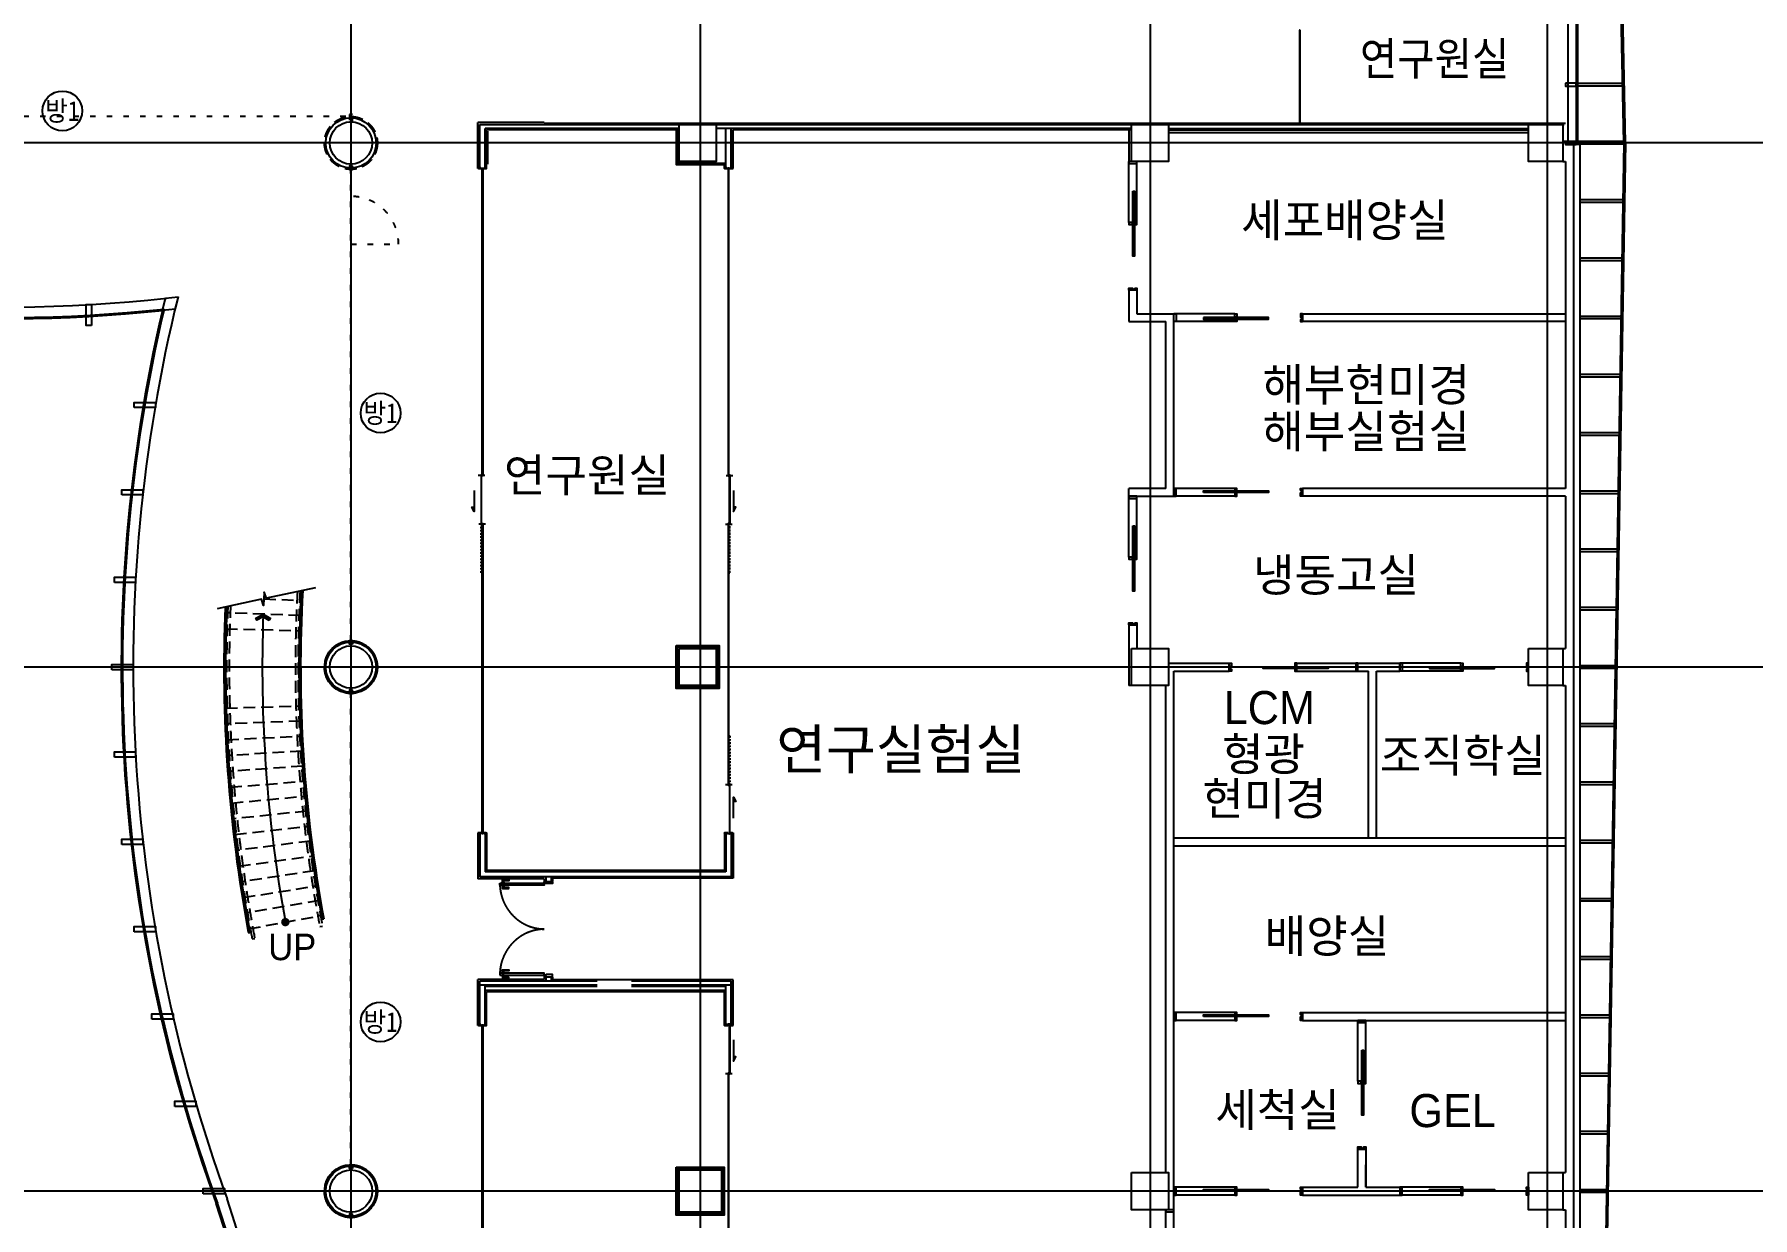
# Model space of a CAD drawing. Header units: metres. Extents: x 630750 to 860239, y 578133 to 726633.
# Drawn here: x 741923 to 774389, y 648910 to 671261 of the extents above; entities that cross this region are included whole.
import ezdxf
from ezdxf.enums import TextEntityAlignment as Align

# ---------------------------------------------------------------- set-up
doc = ezdxf.new("R2010")
doc.units = ezdxf.units.M
doc.header["$LTSCALE"] = 300
for name, pattern in [('DASHDOT', [25.4, 12.7, -6.35, 0, -6.35]), ('HID1', [0.375, 0.25, -0.125]), ('HIDDEN', [2, 1, -1]), ('HIDDEN-1', [1.4, 0.35, -0.7, 0.35]), ('업무시설_xr-base$0$CONTINOUS', [0])]:
    doc.linetypes.add(name, pattern=pattern)
for name, color, linetype in [('A-AL', 6, 'Continuous'), ('A-CEN-1', 1, 'Continuous'), ('A-CON', 2, 'Continuous'), ('A-DOR', 4, 'Continuous'), ('A-ETC-1', 7, 'Continuous'), ('A-MULL', 7, 'Continuous'), ('A-STAIR', 4, 'Continuous'), ('A-SYM1', 7, 'Continuous'), ('A-TXT', 3, 'Continuous'), ('A-TXT-S', 3, 'Continuous'), ('A-WAL-DW', 7, 'Continuous'), ('A-WIN-GLASS', 4, 'Continuous'), ('fire shutter', 2, 'Continuous'), ('INT', 117, 'Continuous'), ('KUK-DOOR', 4, 'Continuous'), ('KUK-DOOR-FRAME', 4, 'Continuous'), ('KUK-WALL-DRYWALL', 4, 'Continuous'), ('KUK-WALL-FIN 1', 30, 'Continuous'), ('KUK-WINDOW', 4, 'Continuous'), ('블럭', 7, 'Continuous'), ('외장그레이팅', 4, 'Continuous'), ('프레임', 5, 'Continuous')]:
    doc.layers.add(name, color=color, linetype=linetype)
doc.layers.add('tel 1구', color=7, linetype='Continuous', lineweight=5, true_color=0x0074cb)
doc.styles.add('TEXT', font='')
doc.styles.add('돋움', font='')
doc.styles.get('TEXT').set_extended_font_data('DotumChe')
doc.styles.get('돋움').set_extended_font_data('Dotum')

# ---------------------------------------------------------------- blocks, each defined once
blk = doc.blocks.new('미닫이문1200')
at = {"layer": 'A-DOR'}
blk.add_line((1280, -150), (2390, -150), dxfattribs=at)
for points in [[(0, 0), (40, 0), (40, -65), (20, -65), (20, -115), (40, -115), (40, -150), (0, -150)], [(1280, 0), (1240, 0), (1240, -65), (1280, -65)], [(2430, 0), (2390, 0), (2390, 0), (2390, 0), (2390, 0), (2390, 0), (2390, -150), (2430, -150)], [(1870, -75), (1870, -105), (640, -105), (640, -75)], [(1280, -115), (1240, -115), (1240, -150), (1280, -150)]]:
    blk.add_lwpolyline(points, close=True, dxfattribs=at)
at = {"layer": 'A-WAL-DW'}
blk.add_line((1280, 0), (2430, 0), dxfattribs=at)

msp = doc.modelspace()

# ---------------------------------------------------------------- hatches: boundary and pattern name
at = {"layer": 'A-SYM1'}
msp.add_hatch(color=7, dxfattribs=at).paths.add_polyline_path([(746383.7, 660225), (746360.5, 660187.1), (746246.8, 660256.8), (746129.6, 660193.2), (746108.4, 660232.3), (746248.1, 660308.1)])
h = msp.add_hatch(color=7, dxfattribs=at)
edge = h.paths.add_edge_path()
edge.add_arc((746665.8, 654492.2), 80, 180, 360, ccw=False)
edge.add_arc((746665.8, 654492.2), 80, 0, 180, ccw=False)

# ---------------------------------------------------------------- linework, layer by layer
at = {"elevation": 0}
for points in [[(743003.8, 665760.4), (742903.8, 665760.4), (742903.8, 666160.4), (743003.8, 666160.4)], [(743810.5, 664210.2), (743810.5, 664310.2), (744210.5, 664310.2), (744210.5, 664210.2)], [(743575.5, 662560.4), (743575.5, 662660.4), (743975.5, 662660.4), (743975.5, 662560.4)], [(743435.3, 660910.3), (743435.3, 661010.3), (743835.3, 661010.3), (743835.3, 660910.3)], [(743388.8, 659260.2), (743388.8, 659360.2), (743788.8, 659360.2), (743788.8, 659260.2)], [(743436.3, 657610.2), (743436.3, 657710.2), (743836.3, 657710.2), (743836.3, 657610.2)], [(743575.5, 655959.8), (743575.5, 656059.8), (743975.5, 656059.8), (743975.5, 655959.8)], [(743810.5, 654310.2), (743810.5, 654410.2), (744210.5, 654410.2), (744210.5, 654310.2)], [(744142.8, 652660.2), (744142.8, 652760.2), (744542.8, 652760.2), (744542.8, 652660.2)], [(744575.8, 651010.2), (744575.8, 651110.2), (744975.8, 651110.2), (744975.8, 651010.2)], [(745114.2, 649360.2), (745114.2, 649460.2), (745514.2, 649460.2), (745514.2, 649360.2)]]:
    msp.add_lwpolyline(points, close=True, dxfattribs=at)
at = {"layer": 'A-AL', "ltscale": 3}
for q in [(771004.4, 669180.2, 0), (771124.4, 613140.2, 0)]:
    msp.add_line((771124.4, 669180.2, 0), q, dxfattribs=at)
at = {"layer": 'A-CEN-1', "linetype": 'Continuous'}
for p, q in [((747904.4, 706258.8, 0), (747904.4, 608420.8, 0)), ((747904.4, 706258.8, 0), (747904.4, 599969.6, 0)), ((754504.4, 706258.8, 0), (754504.4, 608420.8, 0)), ((754504.4, 706258.8, 0), (754504.4, 599969.6, 0)), ((763004.4, 706258.8, 0), (763004.4, 599969.6, 0)), ((763004.4, 706258.8, 0), (763004.4, 608420.8, 0)), ((770504.4, 706258.8, 0), (770504.4, 608420.8, 0)), ((770504.4, 706258.8, 0), (770504.4, 599969.6, 0)), ((795684.4, 669210.2, 0), (657202.6, 669210.2, 0)), ((795684.4, 659310.2, 0), (657202.6, 659310.2, 0)), ((795684.4, 649410.2, 0), (657202.6, 649410.2, 0))]:
    msp.add_line(p, q, dxfattribs=at)
at = {"layer": 'A-CON'}
for points in [[(754104.4, 669560.2), (754804.4, 669560.2), (754804.4, 668860.2), (754104.4, 668860.2)], [(754104.4, 659660.2), (754804.4, 659660.2), (754804.4, 658960.2), (754104.4, 658960.2)], [(754104.4, 649810.2), (754904.4, 649810.2), (754904.4, 649010.2), (754104.4, 649010.2)]]:
    msp.add_lwpolyline(points, close=True, dxfattribs=at)
at = {"layer": 'A-CON', "elevation": 0}
for points in [[(762654.4, 669560.2), (763354.4, 669560.2), (763354.4, 668860.2), (762654.4, 668860.2)], [(770154.4, 669560.2), (770804.4, 669560.2), (770804.4, 668860.2), (770154.4, 668860.2)], [(762654.4, 659660.2), (763354.4, 659660.2), (763354.4, 658960.2), (762654.4, 658960.2)], [(770154.4, 659660.2), (770804.4, 659660.2), (770804.4, 658960.2), (770154.4, 658960.2)], [(762654.4, 649760.2), (763354.4, 649760.2), (763354.4, 649060.2), (762654.4, 649060.2)], [(762654.4, 649760.2), (763354.4, 649760.2), (763354.4, 649060.2), (762654.4, 649060.2)], [(770154.4, 649760.2), (770804.4, 649760.2), (770804.4, 649060.2), (770154.4, 649060.2)]]:
    msp.add_lwpolyline(points, close=True, dxfattribs=at)
at = {"layer": 'A-CON'}
for centre in [(747904.4, 669210.2, 0), (747904.4, 669210.2), (747904.4, 659310.2, 0), (747904.4, 649410.2, 0)]:
    msp.add_circle(centre, 400, dxfattribs=at)
at = {"layer": 'A-ETC-1'}
msp.add_arc((773054.6, 659310.2, 0), 26825, 177.86813, 190.34712, dxfattribs=at)
at = {"layer": 'A-MULL'}
for p, q in [((744344.4, 666045.9, 0), (744402.8, 666277.6, 0)), ((744402.8, 666277.6, 0), (744641.3, 666305.2, 0)), ((744641.3, 666305.2, 0), (744582.7, 666072.7, 0)), ((744582.7, 666072.7, 0), (744344.4, 666045.9, 0))]:
    msp.add_line(p, q, dxfattribs=at)
at = {"layer": 'A-STAIR'}
for p, q in [((747360.2, 654547.8, 0), (747391.7, 654553.5, 0)), ((745965.3, 654293.1, 0), (745996.7, 654298.8, 0))]:
    msp.add_line(p, q, dxfattribs=at)
for radius, start, end in [(26132, 176.82187, 190.5006), (26100, 176.82187, 190.50079), (27550, 177.64358, 190.4927), (27518, 177.64358, 190.49287)]:
    msp.add_arc((773054.6, 659310.2, 0), radius, start, end, dxfattribs=at)
at = {"layer": 'A-SYM1', "color": 7, "elevation": 0}
msp.add_lwpolyline([(747233.2, 660808.3), (746306.5, 660609.8), (746266.9, 660725), (746254.2, 660474.9), (746214.7, 660590.1), (745375.9, 660410.4)], dxfattribs=at)
msp.add_lwpolyline([(746360.5, 660187.1), (746246.8, 660256.8), (746129.6, 660193.2), (746108.4, 660232.3), (746248.1, 660308.1), (746383.7, 660225)], close=True, dxfattribs=at)
at = {"layer": 'A-WAL-DW'}
for p, q in [((762604.4, 669460.2, 0), (762604.4, 668860.2, 0)), ((763354.4, 669560.2, 0), (770154.4, 669560.2, 0)), ((763354.4, 669410.2, 0), (770154.4, 669410.2, 0)), ((770854.4, 669240.2, 0), (770804.4, 669240.2, 0)), ((770804.4, 669240.2, 0), (770854.4, 669240.2, 0)), ((771004.4, 669180.2, 0), (770854.4, 669180.2, 0)), ((771004.4, 669180.2, 0), (771004.4, 613140.2, 0)), ((770804.4, 668860.2, 0), (770854.4, 668860.2, 0)), ((770804.4, 668860.2, 0), (770854.4, 668860.2, 0)), ((770854.4, 668860.2, 0), (770854.4, 662685.2, 0)), ((762604.4, 666430.2, 0), (762604.4, 665835.2, 0)), ((762754.4, 666430.2, 0), (762754.4, 665985.2, 0)), ((762754.4, 665985.2, 0), (763454.4, 665985.2, 0)), ((763454.4, 662535.2, 0), (763454.4, 665985.2, 0)), ((765884.4, 665985.2, 0), (770854.4, 665985.2, 0)), ((765884.4, 665985.2, 0), (765884.4, 665835.2, 0)), ((762604.4, 665835.2, 0), (763304.4, 665835.2, 0)), ((763304.4, 662685.2, 0), (763304.4, 665835.2, 0)), ((770854.4, 665835.2, 0), (765884.4, 665835.2, 0)), ((762604.4, 662535.2, 0), (762604.4, 662685.3, 0)), ((763304.4, 662685.2, 0), (762604.4, 662685.2, 0)), ((770854.4, 662685.2, 0), (765884.4, 662685.2, 0)), ((765884.4, 662535.2, 0), (765884.4, 662685.2, 0)), ((762604.4, 662535.2, 0), (763454.4, 662535.2, 0)), ((770854.4, 662535.2, 0), (765884.4, 662535.2, 0)), ((770854.4, 662535.2, 0), (770854.4, 659660.2, 0)), ((762604.4, 660105.3, 0), (762604.4, 658960.2, 0)), ((762604.4, 660105.3, 0), (762754.4, 660105.3, 0)), ((762754.4, 660105.3, 0), (762754.4, 659660.2, 0)), ((763354.6, 659385.2, 0), (764499.6, 659385.2, 0)), ((764499.6, 659385.2, 0), (764499.6, 659235.2, 0)), ((766929.6, 659385.2, 0), (767724.4, 659385.2, 0)), ((766929.6, 659235.2, 0), (766929.6, 659385.2, 0)), ((767724.4, 659385.2, 0), (767724.4, 659235.2, 0)), ((770804.4, 659660.2, 0), (770854.4, 659660.2, 0)), ((770804.4, 659660.2, 0), (770854.4, 659660.2, 0)), ((763454.4, 659235.2, 0), (764499.6, 659235.2, 0)), ((763454.4, 649060.2, 0), (763454.4, 659235.2, 0)), ((766929.6, 659235.2, 0), (767129.4, 659235.2, 0)), ((767129.4, 656085.2, 0), (767129.4, 659235.2, 0)), ((767279.2, 659235.2, 0), (767724.4, 659235.2, 0)), ((767279.2, 656085.2, 0), (767279.2, 659235.2, 0)), ((762654.4, 658960.2, 0), (762604.4, 658960.2, 0)), ((763304.4, 649760.3, 0), (763304.4, 658960.2, 0)), ((770804.4, 658960.2, 0), (770854.4, 658960.2, 0)), ((770804.4, 658960.2, 0), (770854.4, 658960.2, 0)), ((770854.4, 658960.2, 0), (770854.4, 649760.2, 0)), ((763454.4, 656085.2, 0), (770854.4, 656085.2, 0)), ((763454.4, 655935.2, 0), (770854.4, 655935.2, 0)), ((763454.4, 651435.2, 0), (763454.4, 652635.3, 0)), ((765884.4, 652635.2, 0), (765884.4, 652785.2, 0)), ((765884.4, 652785.2, 0), (770854.4, 652785.2, 0)), ((765884.4, 652635.2, 0), (770854.4, 652635.2, 0)), ((766929.6, 649485.2, 0), (766929.6, 650205.2, 0)), ((766929.6, 650205.2, 0), (767079.6, 650205.2, 0)), ((767079.6, 650205.2, 0), (767079.6, 649485.2, 0)), ((767079.4, 649485.2, 0), (767079.4, 649909.1, 0)), ((770804.4, 649760.2, 0), (770854.4, 649760.2, 0)), ((770804.4, 649760.2, 0), (770854.4, 649760.2, 0)), ((765884.4, 649335.2, 0), (765884.4, 649485.2, 0)), ((765884.4, 649485.2, 0), (766929.6, 649485.2, 0)), ((765884.4, 649335.2, 0), (767724.4, 649335.2, 0)), ((767079.4, 649485.2, 0), (767724.4, 649485.2, 0)), ((770804.4, 649060.2, 0), (770854.4, 649060.2, 0)), ((770804.4, 649060.2, 0), (770854.4, 649060.2, 0)), ((770854.4, 649060.2, 0), (770854.4, 643185.2, 0))]:
    msp.add_line(p, q, dxfattribs=at)
at = {"layer": 'A-WIN-GLASS'}
for p, q in [((771054.4, 692360.2, 0), (771054.4, 669210.2, 0)), ((771078.4, 692384.2, 0), (771078.4, 669210.2, 0)), ((771054.4, 669210.2, 0), (771078.4, 669210.2, 0))]:
    msp.add_line(p, q, dxfattribs=at)
at = {"layer": 'A-WIN-GLASS', "color": 9}
msp.add_line((770898.4, 692160.2, 0), (770898.4, 669240.2, 0), dxfattribs=at)
at = {"layer": 'A-WIN-GLASS', "elevation": 0}
for points in [[(770854.4, 670340.2), (770854.4, 670280.2), (771054.4, 670280.2), (771054.4, 670340.2)], [(770854.4, 669240.2), (770854.4, 669180.2), (771054.4, 669180.2), (771054.4, 669240.2)]]:
    msp.add_lwpolyline(points, close=True, dxfattribs=at)
at = {"layer": 'A-WIN-GLASS', "color": 9}
for centre, radius, start, end in [((741304.4, 694910.2, 0), 28800, 253.54938, 276.22034), ((773054.4, 659310.2, 0), 29265, 166.17212, 200.07182), ((713533.6, 638671.5, 0), 33740, 352.57391, 18.30171)]:
    msp.add_arc(centre, radius, start, end, dxfattribs=at)
at = {"layer": 'A-WIN-GLASS'}
for centre, radius, start, end in [((741304.4, 694913.9, 0), 29027.7, 253.95622, 276.01144), ((741304.4, 694910.2, 0), 29000, 253.95437, 276.07895), ((772967.1, 658950.9, 0), 29465, 165.59446, 165.59591), ((773053.8, 659310.2, 0), 29489, 166.79643, 200.09963), ((773053.8, 659310.2, 0), 29465, 166.73068, 200.10038), ((713533.6, 638671.5, 0), 33516, 352.57391, 18.26574), ((713533.6, 638671.5, 0), 33540, 352.57391, 18.2664)]:
    msp.add_arc(centre, radius, start, end, dxfattribs=at)
at = {"layer": 'fire shutter', "color": 2, "linetype": 'HIDDEN-1', "elevation": 0}
for points in [[(721240.5, 669716.3), (747904.4, 669716.3)], [(747904.4, 659810.2), (747904.4, 668710.2)], [(747904.4, 649910.2), (747904.4, 658810.2)]]:
    msp.add_lwpolyline(points, dxfattribs=at)
at = {"layer": 'fire shutter', "linetype": 'HIDDEN-1', "elevation": 0}
msp.add_lwpolyline([(747874.4, 669610.2), (747934.4, 669610.2), (747934.4, 669746.3), (747874.4, 669746.3)], close=True, dxfattribs=at)
at = {"layer": 'fire shutter', "elevation": 0}
for points in [[(747934.4, 668780.2), (747874.4, 668780.2), (747874.4, 668710.2), (747934.4, 668710.2)], [(747934.4, 659740.2), (747874.4, 659740.2), (747874.4, 659810.2), (747934.4, 659810.2)], [(747934.4, 658880.2), (747874.4, 658880.2), (747874.4, 658810.2), (747934.4, 658810.2)], [(747934.4, 649840.2), (747874.4, 649840.2), (747874.4, 649910.2), (747934.4, 649910.2)], [(747934.4, 648980.2), (747874.4, 648980.2), (747874.4, 648910.2), (747934.4, 648910.2)]]:
    msp.add_lwpolyline(points, close=True, dxfattribs=at)
at = {"layer": 'fire shutter', "color": 2, "linetype": 'HIDDEN-1', "elevation": 0}
msp.add_lwpolyline([(747904.4, 667301.2), (748804.4, 667301.2, 0.4142136), (747904.4, 668201.2, 1)], format="xyb", dxfattribs=at)
at = {"layer": 'INT', "linetype": 'HID1', "ltscale": 3}
for p, q in [((746260.6, 660599.9, 0), (746964.8, 660566, 0)), ((745534.1, 660034.7, 0), (746943.6, 659997.6, 0)), ((746952.7, 660281.9, 0), (745543.6, 660334.3, 0)), ((745535.5, 658535.6, 0), (746944.9, 658575.3, 0)), ((746954.5, 658291, 0), (745545.5, 658236, 0)), ((745558.9, 657936.5, 0), (746967.1, 658006.9, 0)), ((746982.9, 657722.9, 0), (745575.5, 657637.2, 0)), ((747001.7, 657439.1, 0), (745595.3, 657338.1, 0)), ((745618.4, 657039.2, 0), (747023.6, 657155.5, 0)), ((745644.8, 656740.6, 0), (747048.6, 656872.2, 0)), ((747076.7, 656589.1, 0), (745674.4, 656442.2, 0)), ((745707.2, 656144.3, 0), (747107.9, 656306.4, 0)), ((747142.1, 656024.1, 0), (745743.3, 655846.7, 0)), ((745782.7, 655549.5, 0), (747179.4, 655742.1, 0)), ((747219.8, 655460.5, 0), (745825.2, 655252.7, 0)), ((745871, 654956.5, 0), (747263.3, 655179.5, 0)), ((747309.8, 654898.9, 0), (745920, 654660.7, 0)), ((745972.3, 654365.5, 0), (747359.3, 654618.8, 0)), ((747317.3, 654407.8, 0), (747366.5, 654416.8, 0)), ((746038.4, 654174.3, 0), (746087.6, 654183.3, 0))]:
    msp.add_line(p, q, dxfattribs=at)
for centre in [(747904.4, 669210.2, 0), (747904.4, 659310.2, 0), (747904.4, 649410.2, 0)]:
    msp.add_circle(centre, 500, dxfattribs=at)
for radius, start, end in [(26200, 176.88156, 190.7845), (26150, 176.85177, 190.78534), (27500, 177.61673, 190.76382), (27450, 177.58979, 190.76458)]:
    msp.add_arc((773054.6, 659310.2, 0), radius, start, end, dxfattribs=at)
at = {"layer": 'KUK-DOOR', "color": 1, "ltscale": 30, "elevation": 0}
for points in [[(750235.5, 662646.6), (750235.5, 662247.1), (750189.8, 662329.1), (750235.5, 662329.1)], [(755130.2, 662646.6), (755130.2, 662247.1), (755176, 662329.1), (755130.2, 662329.1)], [(755130.2, 656453.8), (755130.2, 656853.4), (755176, 656771.3), (755130.2, 656771.3)], [(755130.2, 652266.7), (755130.2, 651867.1), (755176, 651949.1), (755130.2, 651949.1)]]:
    msp.add_lwpolyline(points, dxfattribs=at)
at = {"layer": 'KUK-DOOR', "color": 5, "linetype": 'HIDDEN', "ltscale": 0.1, "elevation": 0}
msp.add_lwpolyline([(750364.4, 662030.2), (750374.4, 662030.2), (750374.4, 661090.2), (750364.4, 661090.2)], close=True, dxfattribs=at)
at = {"layer": 'KUK-DOOR', "color": 5, "linetype": 'HIDDEN', "ltscale": 0.1}
for points in [[(755064.4, 662030.2), (755054.4, 662030.2), (755054.4, 661090.2), (755064.4, 661090.2)], [(755064.4, 657070.2), (755054.4, 657070.2), (755054.4, 658010.2), (755064.4, 658010.2)]]:
    msp.add_lwpolyline(points, close=True, dxfattribs=at)
at = {"layer": 'KUK-DOOR'}
for points in [[(750719.4, 655230.2), (751554.4, 655230.2), (751554.4, 655190.2), (750719.4, 655190.2)], [(750719.4, 653490.2), (751554.4, 653490.2), (751554.4, 653530.2), (750719.4, 653530.2)]]:
    msp.add_lwpolyline(points, close=True, dxfattribs=at)
at = {"layer": 'KUK-DOOR', "color": 251, "elevation": -9848.1}
for points in [[(750756.9, 655230.2), (750756.9, 655240.2), (750769.4, 655240.2), (750769.4, 655288.2, -0.4660446), (750773, 655291.2), (750884.9, 655291.2, -0.4142136), (750886.9, 655289.2), (750886.9, 655275.2, -0.4142136), (750884.9, 655273.2), (750792.4, 655271.2, 0.4270096), (750789.4, 655268), (750789.4, 655240.2), (750801.9, 655240.2), (750801.9, 655230.2), (750756.9, 655230.2), (750756.9, 655240.2), (750789.4, 655240.2)], [(750756.9, 655190.2), (750756.9, 655180.2), (750769.4, 655180.2), (750769.4, 655132.2, 0.4660446), (750773, 655129.2), (750884.9, 655129.2, 0.4142136), (750886.9, 655131.2), (750886.9, 655145.3, 0.4142136), (750884.9, 655147.3), (750792.4, 655149.2, -0.4270096), (750789.4, 655152.5), (750789.4, 655180.2), (750801.9, 655180.2), (750801.9, 655190.2), (750756.9, 655190.2), (750756.9, 655180.2), (750789.4, 655180.2)], [(750756.9, 653530.2), (750756.9, 653540.2), (750769.4, 653540.2), (750769.4, 653588.2, -0.4660446), (750773, 653591.2), (750884.9, 653591.2, -0.4142136), (750886.9, 653589.2), (750886.9, 653575.2, -0.4142136), (750884.9, 653573.2), (750792.4, 653571.2, 0.4270096), (750789.4, 653568), (750789.4, 653540.2), (750801.9, 653540.2), (750801.9, 653530.2), (750756.9, 653530.2), (750756.9, 653540.2), (750789.4, 653540.2)], [(750756.9, 653490.2), (750756.9, 653480.2), (750769.4, 653480.2), (750769.4, 653432.2, 0.4660446), (750773, 653429.2), (750884.9, 653429.2, 0.4142136), (750886.9, 653431.2), (750886.9, 653445.3, 0.4142136), (750884.9, 653447.3), (750792.4, 653449.2, -0.4270096), (750789.4, 653452.5), (750789.4, 653480.2), (750801.9, 653480.2), (750801.9, 653490.2), (750756.9, 653490.2), (750756.9, 653480.2), (750789.4, 653480.2)]]:
    msp.add_lwpolyline(points, format="xyb", dxfattribs=at)
at = {"layer": 'KUK-DOOR', "color": 1, "linetype": 'DASHDOT'}
for centre, start, end in [((751577.7, 655218.7), 181.90038, 268.44376), ((751577.7, 653501.8), 91.55624, 178.09962)]:
    msp.add_arc(centre, 858.8, start, end, dxfattribs=at)
at = {"layer": 'KUK-DOOR-FRAME'}
for points in [[(751554.4, 655260.2), (751714.4, 655260.2), (751714.4, 655220.2), (751596.4, 655220.2), (751596.4, 655230.2), (751554.4, 655230.2), (751554.4, 655260.2)], [(751554.4, 653460.2), (751714.4, 653460.2), (751714.4, 653500.2), (751596.4, 653500.2), (751596.4, 653490.2), (751554.4, 653490.2), (751554.4, 653460.2)]]:
    msp.add_lwpolyline(points, dxfattribs=at)
at = {"layer": 'KUK-WALL-DRYWALL'}
for p, q in [((750339.4, 669560.2, 0), (755089.4, 669560.2)), ((750339.4, 668726.8, 0), (750339.4, 669560.2, 0)), ((754104.4, 669485.2, 0), (750439.4, 669485.2)), ((750439.4, 668726.8, 0), (750439.4, 669485.2)), ((762654.4, 669485.2), (754804.4, 669485.2)), ((754989.4, 668726.8), (754989.4, 669485.2, 0)), ((755089.4, 669560.2), (770829.4, 669560.2)), ((755089.4, 668726.8), (755089.4, 669485.2, 0)), ((763354.4, 669485.2), (770154.4, 669485.2)), ((750339.4, 656178.6), (750339.4, 655345.2)), ((750439.4, 656178.6), (750439.4, 655445.2)), ((754989.4, 656178.6), (754989.4, 655445.2)), ((755089.4, 656178.6), (755089.4, 655345.2)), ((755089.4, 655345.2), (750339.4, 655345.2)), ((754989.4, 655445.2, 0), (750439.4, 655445.2)), ((751589.4, 655345.2), (751589.4, 655260.2)), ((751689.4, 655345.2), (751689.4, 655260.2)), ((750339.4, 652541.8), (750339.4, 653375.2)), ((752554.4, 653375.2), (750339.4, 653375.2)), ((752554.4, 653300.2), (750339.4, 653300.2)), ((750439.4, 652541.8), (750439.4, 653300.2)), ((752554.4, 653275.2, 0), (750439.4, 653275.2, 0)), ((751589.4, 653460.2), (751589.4, 653375.2)), ((751689.4, 653460.2), (751689.4, 653375.2)), ((755089.4, 653375.2), (753204.4, 653375.2)), ((755089.4, 653300.2), (753204.4, 653300.2)), ((754989.4, 653275.2, 0), (753204.4, 653275.2, 0)), ((754989.4, 652541.8), (754989.4, 653300.2)), ((755089.4, 652541.8), (755089.4, 653375.2)), ((754989.4, 653200.2, 0), (750439.4, 653200.2, 0))]:
    msp.add_line(p, q, dxfattribs=at)
at = {"layer": 'KUK-WALL-DRYWALL', "elevation": 0}
msp.add_lwpolyline([(754074.4, 669485.2), (754074.4, 668830.2), (754989.4, 668830.2)], dxfattribs=at)
at = {"layer": 'KUK-WALL-DRYWALL'}
for points in [[(754074.4, 659690.2), (754834.4, 659690.2), (754834.4, 658930.2), (754074.4, 658930.2)], [(754074.4, 649840.2), (754934.4, 649840.2), (754934.4, 648980.2), (754074.4, 648980.2)]]:
    msp.add_lwpolyline(points, close=True, dxfattribs=at)
for centre in [(747904.4, 669210.2), (747904.4, 659310.2), (747904.4, 649410.2)]:
    msp.add_circle(centre, 475, dxfattribs=at)
at = {"layer": 'KUK-WALL-FIN 1', "color": 8}
for p, q in [((765825.4, 671340.2, 1192.4), (765825.4, 669580.2, 3419.7)), ((765833.4, 671340.2, -888.5), (765833.4, 669580.2, 3421.4))]:
    msp.add_line(p, q, dxfattribs=at)
at = {"layer": 'KUK-WALL-FIN 1'}
for p, q in [((750304.4, 668725.2, 0), (750304.4, 669595.2, 0)), ((751554.4, 669595.2, 0), (750304.4, 669595.2)), ((754049.4, 669460.2, 0), (750464.4, 669460.2)), ((750464.4, 668735.2, 0), (750464.4, 669460.2)), ((751554.4, 669585.2), (751554.4, 669595.2)), ((751554.4, 669585.2), (755124.4, 669585.2)), ((755124.4, 669585.2), (770854.4, 669585.2)), ((762654.4, 669460.2), (755124.4, 669460.2)), ((755124.4, 668725.2), (755124.4, 669460.2)), ((763354.4, 669460.2), (770154.4, 669460.2)), ((750489.4, 668810.2, 0), (750489.4, 669435.2)), ((754989.4, 668810.2, 0), (754989.4, 669435.2)), ((754964.4, 668735.2), (754964.4, 668830.2)), ((750314.4, 668725.2, 0), (750304.4, 668725.2, 0)), ((755114.4, 668725.2), (755124.4, 668725.2)), ((750304.4, 656180.2), (750304.4, 655310.2)), ((750314.4, 656180.2), (750304.4, 656180.2)), ((750464.4, 656170.2), (750464.4, 655470.2)), ((754964.4, 656170.2), (754964.4, 655470.2)), ((755114.4, 656180.2), (755124.4, 656180.2)), ((755124.4, 656180.2), (755124.4, 655320.2)), ((751554.4, 655310.2), (750304.4, 655310.2)), ((754964.4, 655470.2, 0), (750464.4, 655470.2)), ((751554.4, 655310.2), (751554.4, 655270.2)), ((755124.4, 655320.2, 0), (751714.4, 655320.2, 0)), ((751714.4, 655320.2), (751714.4, 655270.2)), ((750304.4, 652540.2), (750304.4, 653410.2)), ((751554.4, 653410.2), (750304.4, 653410.2)), ((751554.4, 653450.2), (751554.4, 653410.2)), ((751714.4, 653450.2), (751714.4, 653400.2)), ((755124.4, 653400.2, 0), (751714.4, 653400.2, 0)), ((755124.4, 652540.2), (755124.4, 653400.2)), ((750464.4, 652550.2), (750464.4, 653175.2, 0)), ((754964.4, 653175.2, 0), (750464.4, 653175.2, 0)), ((754964.4, 652550.2), (754964.4, 653175.2, 0)), ((750314.4, 652540.2), (750304.4, 652540.2)), ((755114.4, 652540.2), (755124.4, 652540.2))]:
    msp.add_line(p, q, dxfattribs=at)
at = {"layer": 'KUK-WALL-FIN 1', "color": 4}
msp.add_lwpolyline([(765824.4, 671339.2), (765824.4, 669581.2), (765825.4, 669580.2), (765833.4, 669580.2), (765834.4, 669581.2), (765834.4, 671339.2), (765833.4, 671340.2), (765825.4, 671340.2), (765824.4, 671339.2)], dxfattribs=at)
at = {"layer": 'KUK-WALL-FIN 1', "elevation": 0}
msp.add_lwpolyline([(754049.4, 669485.2), (754049.4, 668805.2), (754964.4, 668805.2)], dxfattribs=at)
at = {"layer": 'KUK-WALL-FIN 1', "color": 3, "elevation": 0}
for points in [[(750337.8, 668760.2), (750337.8, 668735.2), (750314.4, 668735.2), (750314.4, 668725.2), (750379.4, 668725.2)], [(750377.8, 668726.8), (750316, 668726.8), (750316, 668733.6), (750339.4, 668733.6), (750339.4, 668760.2), (750337.8, 668760.2)], [(750377.8, 668726.8), (750377.8, 668736.8), (750401, 668736.8), (750401, 668726.8)], [(750379.4, 668725.2), (750379.4, 668735.2), (750399.4, 668735.2), (750399.4, 668725.2)], [(750399.4, 668725.2), (750464.4, 668725.2), (750464.4, 668735.2), (750441, 668735.2), (750441, 668760.2), (750439.4, 668760.2), (750439.4, 668733.6), (750462.8, 668733.6), (750462.8, 668726.8), (750401, 668726.8)]]:
    msp.add_lwpolyline(points, dxfattribs=at)
at = {"layer": 'KUK-WALL-FIN 1', "color": 3}
for points in [[(755029.4, 668725.2), (754964.4, 668725.2), (754964.4, 668735.2), (754987.8, 668735.2), (754987.8, 668760.2), (754989.4, 668760.2), (754989.4, 668733.6), (754966, 668733.6), (754966, 668726.8), (755027.8, 668726.8)], [(755051, 668726.8), (755051, 668736.8), (755027.8, 668736.8), (755027.8, 668726.8)], [(755049.4, 668725.2), (755049.4, 668735.2), (755029.4, 668735.2), (755029.4, 668725.2)], [(755091, 668760.2), (755091, 668735.2), (755114.4, 668735.2), (755114.4, 668725.2), (755049.4, 668725.2)], [(755051, 668726.8), (755112.8, 668726.8), (755112.8, 668733.6), (755089.4, 668733.6), (755089.4, 668760.2), (755091, 668760.2)], [(750337.8, 656145.2), (750337.8, 656170.2), (750314.4, 656170.2), (750314.4, 656180.2), (750379.4, 656180.2)], [(750377.8, 656178.6), (750316, 656178.6), (750316, 656171.8), (750339.4, 656171.8), (750339.4, 656145.2), (750337.8, 656145.2)], [(750377.8, 656178.6), (750377.8, 656168.6), (750401, 656168.6), (750401, 656178.6)], [(750379.4, 656180.2), (750379.4, 656170.2), (750399.4, 656170.2), (750399.4, 656180.2)], [(750399.4, 656180.2), (750464.4, 656180.2), (750464.4, 656170.2), (750441, 656170.2), (750441, 656145.2), (750439.4, 656145.2), (750439.4, 656171.8), (750462.8, 656171.8), (750462.8, 656178.6), (750401, 656178.6)], [(755029.4, 656180.2), (754964.4, 656180.2), (754964.4, 656170.2), (754987.8, 656170.2), (754987.8, 656145.2), (754989.4, 656145.2), (754989.4, 656171.8), (754966, 656171.8), (754966, 656178.6), (755027.8, 656178.6)], [(755071, 656178.6), (755071, 656158.6), (755027.8, 656158.6), (755027.8, 656178.6)], [(755069.4, 656180.2), (755069.4, 656160.2), (755029.4, 656160.2), (755029.4, 656180.2)], [(755091, 656145.2), (755091, 656170.2), (755114.4, 656170.2), (755114.4, 656180.2), (755069.4, 656180.2)], [(755071, 656178.6), (755112.8, 656178.6), (755112.8, 656171.8), (755089.4, 656171.8), (755089.4, 656145.2), (755091, 656145.2)], [(750337.8, 652575.2), (750337.8, 652550.2), (750314.4, 652550.2), (750314.4, 652540.2), (750379.4, 652540.2)], [(750377.8, 652541.8), (750316, 652541.8), (750316, 652548.6), (750339.4, 652548.6), (750339.4, 652575.2), (750337.8, 652575.2)], [(750399.4, 652540.2), (750464.4, 652540.2), (750464.4, 652550.2), (750441, 652550.2), (750441, 652575.2), (750439.4, 652575.2), (750439.4, 652548.6), (750462.8, 652548.6), (750462.8, 652541.8), (750401, 652541.8)], [(755029.4, 652540.2), (754964.4, 652540.2), (754964.4, 652550.2), (754987.8, 652550.2), (754987.8, 652575.2), (754989.4, 652575.2), (754989.4, 652548.6), (754966, 652548.6), (754966, 652541.8), (755027.8, 652541.8)], [(755091, 652575.2), (755091, 652550.2), (755114.4, 652550.2), (755114.4, 652540.2), (755069.4, 652540.2)], [(755071, 652541.8), (755112.8, 652541.8), (755112.8, 652548.6), (755089.4, 652548.6), (755089.4, 652575.2), (755091, 652575.2)], [(750377.8, 652541.8), (750377.8, 652551.8), (750401, 652551.8), (750401, 652541.8)], [(750379.4, 652540.2), (750379.4, 652550.2), (750399.4, 652550.2), (750399.4, 652540.2)], [(755071, 652541.8), (755071, 652561.8), (755027.8, 652561.8), (755027.8, 652541.8)], [(755069.4, 652540.2), (755069.4, 652560.2), (755029.4, 652560.2), (755029.4, 652540.2)]]:
    msp.add_lwpolyline(points, dxfattribs=at)
at = {"layer": 'KUK-WALL-FIN 1'}
for points in [[(754049.4, 659715.2), (754859.4, 659715.2), (754859.4, 658905.2), (754049.4, 658905.2)], [(754049.4, 649865.2), (754959.4, 649865.2), (754959.4, 648955.2), (754049.4, 648955.2)]]:
    msp.add_lwpolyline(points, close=True, dxfattribs=at)
at = {"layer": 'KUK-WALL-FIN 1', "linetype": '업무시설_xr-base$0$CONTINOUS'}
for points in [[(751554.4, 655270.2), (751564.4, 655270.2), (751564.4, 655260.2), (751554.4, 655260.2)], [(751714.4, 655270.2), (751704.4, 655270.2), (751704.4, 655260.2), (751714.4, 655260.2)], [(751554.4, 653460.2), (751564.4, 653460.2), (751564.4, 653450.2), (751554.4, 653450.2)], [(751714.4, 653460.2), (751704.4, 653460.2), (751704.4, 653450.2), (751714.4, 653450.2)]]:
    msp.add_lwpolyline(points, dxfattribs=at)
at = {"layer": 'KUK-WALL-FIN 1'}
for centre in [(747904.4, 659310.2), (747904.4, 649410.2)]:
    msp.add_circle(centre, 500, dxfattribs=at)
at = {"layer": 'KUK-WINDOW', "color": 1, "linetype": '업무시설_xr-base$0$CONTINOUS'}
for p, q in [((750434.8, 662930.2), (750311.2, 662930.2)), ((754994, 662930.2), (755117.6, 662930.2)), ((750444.8, 662010.2), (750321.2, 662010.2)), ((754984, 662010.2), (755107.6, 662010.2)), ((754984, 657090.2), (755107.6, 657090.2)), ((754984, 651630.2), (755107.6, 651630.2))]:
    msp.add_line(p, q, dxfattribs=at)
at = {"layer": 'KUK-WINDOW', "linetype": '업무시설_xr-base$0$CONTINOUS', "elevation": 0}
for points in [[(750384.4, 668735.2), (750394.4, 668735.2), (750394.4, 662920.2), (750384.4, 662920.2)], [(750364.4, 662000.2), (750374.4, 662000.2), (750374.4, 662940.2), (750364.4, 662940.2)], [(750384.4, 662020.2), (750394.4, 662020.2), (750394.4, 656170.2), (750384.4, 656170.2)], [(750384.4, 652550.2), (750394.4, 652550.2), (750394.4, 646560.2), (750384.4, 646560.2)]]:
    msp.add_lwpolyline(points, close=True, dxfattribs=at)
at = {"layer": 'KUK-WINDOW', "linetype": '업무시설_xr-base$0$CONTINOUS'}
for points in [[(755044.4, 668735.2), (755034.4, 668735.2), (755034.4, 662920.2), (755044.4, 662920.2)], [(755064.4, 662000.2), (755054.4, 662000.2), (755054.4, 662940.2), (755064.4, 662940.2)], [(755044.4, 662020.2), (755034.4, 662020.2), (755034.4, 657080.2), (755044.4, 657080.2)], [(755064.4, 657100.2), (755054.4, 657100.2), (755054.4, 656160.2), (755064.4, 656160.2)], [(755064.4, 651620.2), (755054.4, 651620.2), (755054.4, 652560.2), (755064.4, 652560.2)], [(755044.4, 651640.2), (755034.4, 651640.2), (755034.4, 646560.2), (755044.4, 646560.2)]]:
    msp.add_lwpolyline(points, close=True, dxfattribs=at)
at = {"layer": '블럭', "color": 1}
for centre in [(742451.7, 669815.4, 0), (748465.2, 664108.5, 0), (748465.2, 652606.5, 0)]:
    msp.add_circle(centre, 375, dxfattribs=at)
at = {"layer": '외장그레이팅'}
for p, q in [((771958.3, 669211.1, 0), (771436.4, 693263.1, 0)), ((771988.4, 669210.2, 0), (771464.7, 693294.6, 0)), ((771958.4, 669210.7, 0), (771294.4, 629610.8, 0)), ((771988.4, 669210.2, 0), (771324.4, 629610.3, 0))]:
    msp.add_line(p, q, dxfattribs=at)
at = {"layer": '프레임'}
for p, q in [((771933.9, 670335.2, 0), (771054.4, 670335.2, 0)), ((771834.4, 670335.2, 0), (771054.4, 670335.2, 0)), ((771935, 670285.2, 0), (771054.4, 670285.2, 0)), ((771834.4, 670285.2, 0), (771054.4, 670285.2, 0)), ((771957.8, 669235.2, 0), (771054.4, 669235.2, 0)), ((771958, 669185.2, 0), (771054.4, 669185.2, 0)), ((771940.4, 668135.2, 0), (771124.4, 668135.2, 0)), ((771939.5, 668085.2, 0), (771124.4, 668085.2, 0)), ((771921.9, 667035.2, 0), (771124.4, 667035.2, 0)), ((771921.1, 666985.2, 0), (771124.4, 666985.2, 0)), ((771903.5, 665935.2, 0), (771124.4, 665935.2, 0)), ((771902.6, 665885.2, 0), (771124.4, 665885.2, 0)), ((771885, 664835.2, 0), (771124.4, 664835.2, 0)), ((771884.2, 664785.2, 0), (771124.4, 664785.2, 0)), ((771866.6, 663735.2, 0), (771124.4, 663735.2, 0)), ((771865.8, 663685.2, 0), (771124.4, 663685.2, 0)), ((771848.2, 662635.2, 0), (771124.4, 662635.2, 0)), ((771847.3, 662585.2, 0), (771124.4, 662585.2, 0)), ((771829.7, 661535.2, 0), (771124.4, 661535.2, 0)), ((771828.9, 661485.2, 0), (771124.4, 661485.2, 0)), ((771811.3, 660435.2, 0), (771124.4, 660435.2, 0)), ((771810.4, 660385.2, 0), (771124.4, 660385.2, 0)), ((771792.8, 659335.2, 0), (771124.4, 659335.2, 0)), ((771792, 659285.2, 0), (771124.4, 659285.2, 0)), ((771774.4, 658235.2, 0), (771124.4, 658235.2, 0)), ((771773.5, 658185.2, 0), (771124.4, 658185.2, 0)), ((771755.9, 657135.2, 0), (771124.4, 657135.2, 0)), ((771755.1, 657085.2, 0), (771124.4, 657085.2, 0)), ((771737.5, 656035.2, 0), (771124.4, 656035.2, 0)), ((771736.6, 655985.2, 0), (771124.4, 655985.2, 0)), ((771719, 654935.2, 0), (771124.4, 654935.2, 0)), ((771718.2, 654885.2, 0), (771124.4, 654885.2, 0)), ((771700.6, 653835.2, 0), (771124.4, 653835.2, 0)), ((771699.8, 653785.2, 0), (771124.4, 653785.2, 0)), ((771682.2, 652735.2, 0), (771124.4, 652735.2, 0)), ((771681.3, 652685.2, 0), (771124.4, 652685.2, 0)), ((771663.7, 651635.2, 0), (771124.4, 651635.2, 0)), ((771662.9, 651585.2, 0), (771124.4, 651585.2, 0)), ((771645.3, 650535.2, 0), (771124.4, 650535.2, 0)), ((771644.4, 650485.2, 0), (771124.4, 650485.2, 0)), ((771626.8, 649435.2, 0), (771124.4, 649435.2, 0)), ((771626, 649385.2, 0), (771124.4, 649385.2, 0))]:
    msp.add_line(p, q, dxfattribs=at)

# ---------------------------------------------------------------- block references
at = {"layer": 'tel 1구'}
for p, rotation in [((762604.4, 666430.2, 0), 90), ((765884.4, 662535.2, 0), 180), ((762604.4, 660105.3, 0), 90), ((765884.4, 652635.2, 0), 180), ((766929.6, 650205.2, 0), 90), ((765884.4, 649335.2, 0), 180), ((770154.4, 649335.2, 0), 180), ((763304.4, 646630.2, 0), 90)]:
    msp.add_blockref('미닫이문1200', p, dxfattribs=dict(at, rotation=rotation))
at = {"layer": 'tel 1구', "xscale": -1}
for p in [(765884.4, 665985.2, 0), (770154.4, 659385.2, 0)]:
    msp.add_blockref('미닫이문1200', p, dxfattribs=at)
at = {"layer": 'tel 1구'}
msp.add_blockref('미닫이문1200', (764499.6, 659385.2, 0), dxfattribs=at)

# ---------------------------------------------------------------- texts
at = {"layer": 'A-TXT', "color": 3, "style": '돋움', "width": 0.9}
msp.add_text('연구원실', height=625, rotation=0.00001, dxfattribs=at).set_placement((766968.9, 670488.9, 0))
at = {"layer": 'A-TXT', "color": 3, "style": '돋움'}
for s, height, rotation, p in [('세포배양실', 625, 0.00001, (764723.5, 667439.3, 0)), ('세포배양실', 625, 0.00001, (764723.5, 667439.3, 0)), ('해부현미경', 625, 0.00001, (765127, 664330.5, 0)), ('해부실험실', 625, 0.00001, (765126, 663449.2, 0)), ('연구원실', 625, 0.00001, (750795.5, 662621.6, 0)), ('연구원실', 625, 0.00001, (750795.5, 662621.6, 0)), ('냉동고실', 625, 0.00001, (764947.9, 660738.4, 0)), ('냉동고실', 625, 0.00001, (764947.9, 660738.4, 0)), ('LCM', 625, 0.00001, (764394.3, 658232.2, 0)), ('LCM', 625, 0.00001, (764394.3, 658232.2, 0)), ('연구실험실', 750, 0.00001, (755940.7, 657381.9, 0)), ('연구실험실', 750, 0.00001, (755940.7, 657381.9, 0)), ('형광', 625, 0.00001, (764364.3, 657352.2, 0)), ('조직학실', 625, 0.00001, (767345.8, 657326.2, 0)), ('현미경', 625, 0.00001, (763990, 656512.2, 0)), ('배양실', 625, 0.00001, (765171, 653917.6, 0)), ('세척실', 625, 359.99999, (764235.2, 650634.2, 0)), ('세척실', 625, 359.99999, (764235.2, 650634.2, 0)), ('GEL', 625, 359.99999, (767902.5, 650619.8, 0)), ('GEL', 625, 359.99999, (767902.5, 650619.8, 0))]:
    msp.add_text(s, height=height, rotation=rotation, dxfattribs=at).set_placement(p)
at = {"layer": 'A-TXT-S', "color": 3, "style": '돋움'}
msp.add_text('UP', height=500, dxfattribs=at).set_placement((746340.9, 653773.4))
at = {"layer": '블럭', "style": 'TEXT', "width": 0.9}
for p in [(742451.7, 669815.4, 0), (748465.2, 664108.5, 0), (748465.2, 652606.5, 0)]:
    msp.add_text('방1', height=375, dxfattribs=at).set_placement(p, align=Align.MIDDLE_CENTER)

doc.saveas('drawing.dxf')
